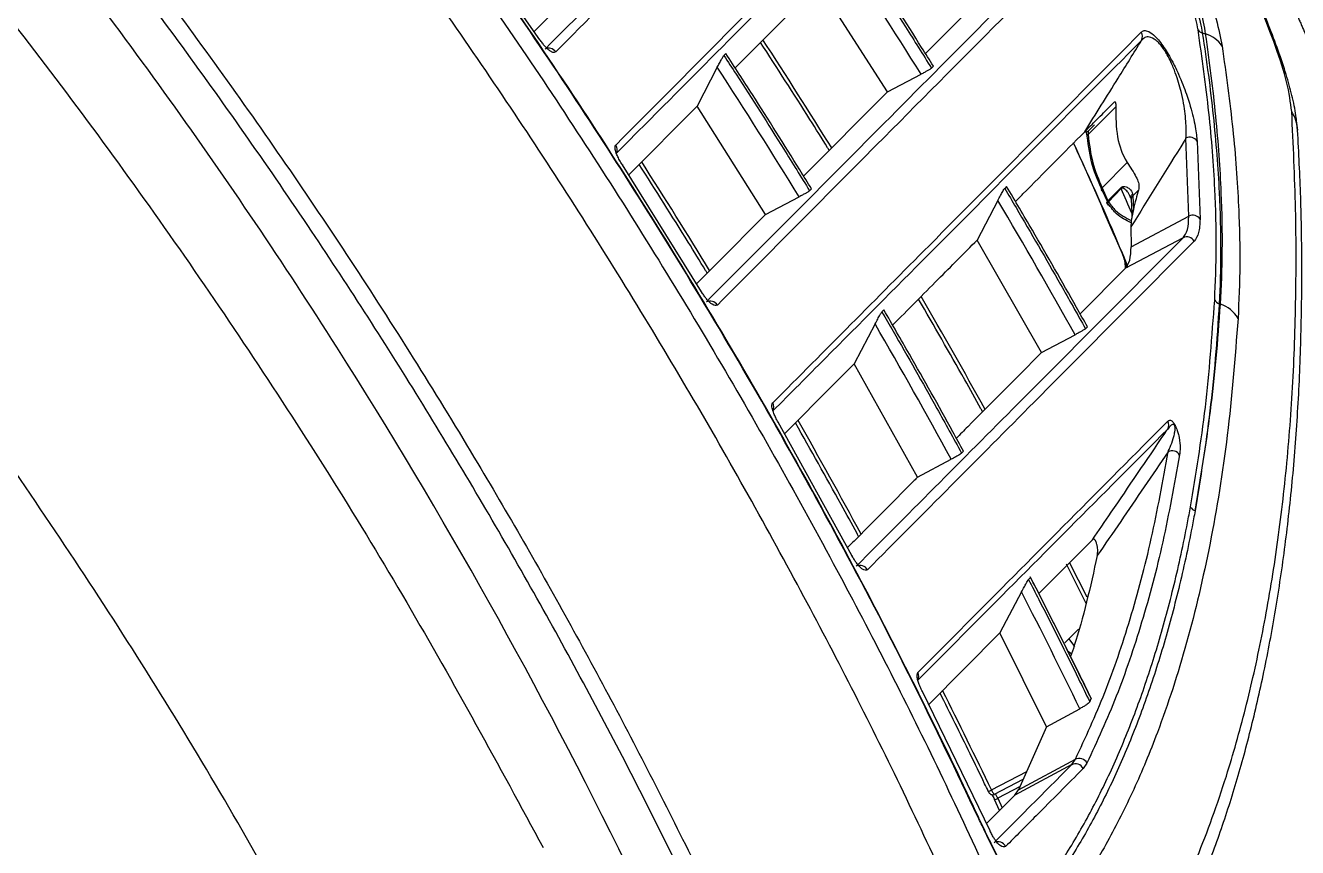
# Model space of a CAD drawing. Extents: x 525 to 613, y 487 to 635.
# Drawn here: x 545.841 to 550.415, y 519.434 to 522.389 of the extents above; entities that cross this region are included whole.
import ezdxf

# ---------------------------------------------------------------- set-up
doc = ezdxf.new("R2010")
doc.units = 0
doc.header["$MEASUREMENT"] = 0
doc.layers.add('1', color=4, linetype='Continuous')
doc.layers.add('STD TEST', color=3, linetype='Continuous')

# ---------------------------------------------------------------- blocks, each defined once
blk = doc.blocks.new('2023 VANGUARD')
at = {"layer": '1', "color": 3, "linetype": 'Continuous', "lineweight": 25}
for p, q in [((-21.2688, -70.3538), (-21.5731, -69.9175)), ((-21.0455, -70.0782), (-21.2897, -70.3237)), ((-19.539, -70.0583), (-19.8824, -70.4034)), ((-20.0194, -70.5411), (-20.2675, -70.1536)), ((-18.887, -70.3293), (-18.8752, -70.3322)), ((-20.6003, -70.403), (-20.6072, -70.41)), ((-20.6312, -70.4525), (-20.7033, -70.592)), ((-20.0194, -70.5411), (-19.8982, -70.4776)), ((-19.8607, -70.4559), (-19.8537, -70.449)), ((-20.0194, -70.5411), (-20.3206, -70.8438)), ((-20.9494, -70.8396), (-20.7033, -70.592)), ((-20.4578, -70.9817), (-20.7033, -70.592)), ((-19.1978, -70.595), (-19.2977, -70.6937)), ((-19.2741, -70.6597), (-19.2972, -70.6824)), ((-19.3061, -70.6836), (-19.3054, -70.6858)), ((-18.9353, -70.988), (-18.9457, -70.7077)), ((-18.9058, -70.7177), (-18.8951, -70.9987)), ((-20.6875, -71.2597), (-20.9723, -70.8029)), ((-19.2469, -70.8863), (-19.1572, -70.7948)), ((-20.2992, -70.8966), (-20.2923, -70.8896)), ((-19.5906, -70.8809), (-19.5975, -70.8879)), ((-19.2469, -70.8863), (-19.2264, -70.9332)), ((-19.2283, -70.9353), (-19.2461, -70.897)), ((-19.2264, -70.9332), (-19.1804, -70.8862)), ((-19.1785, -70.8888), (-19.2247, -70.936)), ((-19.1785, -70.8888), (-19.1804, -70.8862)), ((-19.1165, -70.8937), (-19.1368, -70.9145)), ((-20.4578, -70.9817), (-20.3367, -70.9183)), ((-19.6222, -70.9312), (-19.6966, -71.0737)), ((-19.1428, -70.9228), (-19.1436, -70.9211)), ((-19.1431, -70.9217), (-19.1432, -70.9217)), ((-19.1424, -70.9271), (-19.1404, -70.9774)), ((-19.1374, -70.9073), (-19.1368, -70.9145)), ((-19.1368, -70.9145), (-19.1349, -70.9649)), ((-19.143, -71.0976), (-18.9353, -70.988)), ((-19.144, -71.0266), (-19.143, -71.0976)), ((-19.4651, -71.4781), (-19.6966, -71.0737)), ((-18.9563, -71.0656), (-19.1637, -71.1752)), ((-19.1637, -71.1752), (-19.3263, -71.3386)), ((-19.163, -71.1738), (-19.1646, -71.1534)), ((-18.8264, -71.3023), (-18.8219, -71.3037)), ((-20.032, -71.3247), (-20.039, -71.3317)), ((-20.0637, -71.3752), (-20.1386, -71.5185)), ((-19.3071, -71.3924), (-19.3001, -71.3854)), ((-19.4651, -71.4781), (-19.3444, -71.4142)), ((-19.9105, -71.9256), (-20.1386, -71.5185)), ((-20.1474, -72.2069), (-20.4118, -71.7287)), ((-19.9105, -71.9256), (-19.7898, -71.8616)), ((-19.7524, -71.8399), (-19.7454, -71.8328)), ((-19.4749, -72.3444), (-19.2823, -72.1505)), ((-19.3043, -72.3793), (-19.3755, -72.2389)), ((-19.3647, -72.2335), (-19.3025, -72.356)), ((-19.5044, -72.287), (-19.5115, -72.2941)), ((-19.5044, -72.287), (-19.5042, -72.2872)), ((-19.5371, -72.3385), (-19.6153, -72.4859)), ((-19.8707, -72.743), (-19.6153, -72.4859)), ((-19.4477, -72.8234), (-19.6153, -72.4859)), ((-19.3811, -72.5209), (-19.332, -72.4717)), ((-19.6502, -73.1972), (-19.8932, -72.6967)), ((-19.2916, -72.733), (-19.2869, -72.7209)), ((-19.287, -72.72), (-19.2869, -72.7209)), ((-19.4477, -72.8234), (-19.3273, -72.7581)), ((-19.4477, -72.8234), (-19.5475, -73.0493)), ((-19.3566, -72.9591), (-19.5608, -73.0685)), ((-19.5475, -73.0493), (-19.3432, -72.9399)), ((-19.3566, -72.9591), (-19.3432, -72.9399)), ((-19.3019, -72.9535), (-19.3154, -72.973)), ((-19.6454, -73.0501), (-19.5183, -72.9832)), ((-19.6336, -73.0655), (-19.5307, -73.0113)), ((-19.5424, -73.0379), (-19.6227, -73.0801)), ((-19.5608, -73.0685), (-19.5475, -73.0493)), ((-19.5608, -73.0685), (-19.6629, -73.171)), ((-19.6567, -73.0545), (-19.6568, -73.0547)), ((-19.6157, -73.1237), (-19.634, -73.0846)), ((-19.6227, -73.0801), (-19.6066, -73.1145))]:
    blk.add_line(p, q, dxfattribs=at)
at = {"layer": '1', "color": 3, "linetype": 'Continuous', "lineweight": 25, "flags": 128}
for points in [[(-20.5669, -70.4547), (-20.2986, -70.1849), (-20.2675, -70.1536)], [(-21.2686, -70.3534), (-21.2685, -70.3535), (-21.2686, -70.3536), (-21.2688, -70.3538)], [(-20.9721, -70.8026), (-20.9721, -70.8026), (-20.9722, -70.8027), (-20.9723, -70.8029)], [(-20.4578, -70.9817), (-20.6343, -71.159), (-20.7056, -71.2307)], [(-19.169, -71.1319), (-19.1693, -71.1313), (-19.1744, -71.1235)], [(-19.158, -71.1659), (-19.1582, -71.1655), (-19.1646, -71.1534)], [(-20.6873, -71.2594), (-20.6873, -71.2594), (-20.6874, -71.2595), (-20.6875, -71.2597)], [(-20.3888, -71.7703), (-20.2117, -71.5921), (-20.1386, -71.5185)], [(-20.4116, -71.7284), (-20.4116, -71.7284), (-20.4117, -71.7285), (-20.4118, -71.7287)], [(-20.1472, -72.2066), (-20.1472, -72.2066), (-20.1472, -72.2067), (-20.1474, -72.2069)], [(-19.3673, -72.5071), (-19.3502, -72.5301), (-19.3463, -72.5361)], [(-19.3565, -72.5611), (-19.36, -72.5592), (-19.3686, -72.5538)], [(-19.893, -72.6963), (-19.893, -72.6964), (-19.893, -72.6965), (-19.8932, -72.6967)], [(-19.6936, -73.1471), (-19.6932, -73.1468), (-19.6929, -73.1465), (-19.6926, -73.1463), (-19.6925, -73.1462), (-19.6926, -73.1461), (-19.6927, -73.146), (-19.693, -73.1461), (-19.6933, -73.1462)], [(-19.65, -73.1968), (-19.65, -73.1969), (-19.65, -73.197), (-19.6502, -73.1972)]]:
    blk.add_lwpolyline(points, dxfattribs=at)
at = {"layer": '1', "color": 3, "linetype": 'Continuous', "lineweight": 25}
for centre, radius, start, end in [((-19.1319, -70.3421), 0.0298, 332.7166, 31.5183), ((-18.8785, -70.3019), 0.0287, 214.5789, 252.671), ((-18.909, -70.4401), 0.113, 34.3319, 72.6254), ((-21.2368, -70.4141), 0.03, 33.7665, 116.9443), ((-18.6856, -70.6882), 0.1425, 3.8157, 32.5006), ((-19.2969, -70.6991), 0.00545, 99.2528, 170.2181), ((-19.2989, -70.6977), 0.00334, 187.4724, 243.1922), ((-18.9314, -70.7349), 0.0308, 33.9967, 117.7567), ((-21.0208, -70.7484), 0.0299, 332.9704, 33.064), ((-19.2453, -70.8916), 0.00546, 106.7341, 261.6681), ((-18.921, -71.0153), 0.0308, 32.6701, 117.5923), ((-18.9425, -71.0923), 0.0301, 29.2283, 117.3644), ((-20.6566, -71.3227), 0.03, 30.7918, 117.1337), ((-18.8168, -71.274), 0.0299, 210.9382, 251.2645), ((-18.8598, -71.4152), 0.1178, 30.6826, 71.2402), ((-20.4575, -71.6739), 0.0298, 332.714, 30.0737), ((-19.0376, -71.7389), 0.0298, 332.3262, 28.2457), ((-18.9955, -71.8613), 0.0306, 29.6675, 117.7299), ((-18.903, -72.0185), 0.0302, 208.8278, 250.8235), ((-20.1176, -72.2728), 0.0301, 27.7833, 117.3458), ((-19.9361, -72.6415), 0.0298, 332.3251, 27.0453), ((-19.3426, -72.9858), 0.0301, 25.158, 117.6921), ((-19.3292, -72.9668), 0.0304, 26.0451, 117.6373), ((-19.6694, -73.0073), 0.0491, 284.7977, 299.2271), ((-19.6482, -73.0337), 0.0529, 285.3714, 298.7323), ((-19.6217, -73.2661), 0.0301, 24.7406, 115.9142)]:
    blk.add_arc(centre, radius, start, end, dxfattribs=at)
for centre, major_axis, ratio, start_param, end_param in [((-38.5127, -82.148), (14.5979, 16.4257), 0.997299, 5.998209, 6.023312), ((-38.8416, -82.369), (15.832, 15.2155), 0.994883, 6.074734, 6.095799), ((-38.44, -82.0751), (14.0982, 15.9265), 0.997298, 5.988526, 6.014497), ((-38.7598, -82.2868), (15.3259, 14.7061), 0.994882, 6.067565, 6.089363), ((-41.5308, -80.0017), (24.0706, -3.2673), 0.975413, 0.528826, 0.532862), ((-38.5047, -82.1554), (14.3771, 16.6161), 0.997291, 5.935748, 5.961165), ((-38.847, -82.364), (15.9133, 15.1331), 0.994881, 6.029841, 6.051171), ((-38.4319, -82.0826), (13.8756, 16.1173), 0.997289, 5.923804, 5.950118), ((-38.7653, -82.2818), (15.4076, 14.6232), 0.99488, 6.021064, 6.043149), ((-38.4238, -82.09), (13.6521, 16.3031), 0.997279, 5.863048, 5.885159), ((-38.7708, -82.2768), (15.4889, 14.5404), 0.994877, 5.977388, 5.996211)]:
    blk.add_ellipse(centre, major_axis=major_axis, ratio=ratio, start_param=start_param, end_param=end_param, dxfattribs=at)
for points, knots in [([(-30.1824, -63.048), (-29.9241, -63.1643), (-29.4072, -63.3969), (-28.6504, -63.7859), (-27.9089, -64.2035), (-27.1785, -64.6561), (-26.4607, -65.1435), (-25.7571, -65.666), (-25.0762, -66.2179), (-24.4256, -66.7923), (-23.8058, -67.3878), (-23.2167, -68.0023), (-22.6533, -68.6404), (-22.1115, -69.3073), (-21.5934, -70.003), (-21.1004, -70.7268), (-20.6383, -71.4706), (-20.2222, -72.2093), (-19.8467, -72.939), (-19.6279, -73.4203), (-19.5183, -73.6611)], [0, 0, 0, 0, 0.055243, 0.110533, 0.165823, 0.221065, 0.277913, 0.334813, 0.391712, 0.44856, 0.503771, 0.55903, 0.614289, 0.6695, 0.72632, 0.783192, 0.840065, 0.896885, 0.948404, 1, 1, 1, 1]), ([(-19.6508, -73.7282), (-19.7597, -73.4891), (-19.9775, -73.0109), (-20.3468, -72.2942), (-20.7515, -71.5752), (-21.1958, -70.8575), (-21.672, -70.154), (-22.1795, -69.4675), (-22.7203, -68.7962), (-23.2916, -68.145), (-23.8938, -67.5145), (-24.5154, -66.9166), (-25.1554, -66.3504), (-25.8108, -65.8169), (-26.4916, -65.3077), (-27.1962, -64.8249), (-27.9269, -64.3675), (-28.6799, -63.9398), (-29.4539, -63.5394), (-29.9834, -63.3005), (-30.2488, -63.1808)], [0, 0, 0, 0, 0.051562, 0.103123, 0.158123, 0.213359, 0.268595, 0.324624, 0.380652, 0.437493, 0.494334, 0.551437, 0.606465, 0.661733, 0.717, 0.773061, 0.829122, 0.885995, 0.942867, 1, 1, 1, 1]), ([(-20.0664, -74.9463), (-20.1558, -74.7203), (-20.3347, -74.2682), (-20.6347, -73.6031), (-20.9589, -72.9458), (-21.3095, -72.2983), (-21.6858, -71.6616), (-22.0986, -71.0195), (-22.5502, -70.3748), (-23.0425, -69.7303), (-23.561, -69.1064), (-24.11, -68.4988), (-24.6897, -67.9091), (-25.2998, -67.339), (-25.9336, -66.7953), (-26.6123, -66.2613), (-27.3377, -65.7416), (-28.1107, -65.2408), (-28.9115, -64.7734), (-29.7394, -64.3426), (-30.5914, -63.9461), (-31.1738, -63.7168), (-31.4649, -63.6022)], [0, 0, 0, 0, 0.04406, 0.088136, 0.132195, 0.176825, 0.22147, 0.266099, 0.314989, 0.363922, 0.412855, 0.461745, 0.51207, 0.562442, 0.612813, 0.663139, 0.718691, 0.774275, 0.829828, 0.886541, 0.943287, 1, 1, 1, 1]), ([(-20.1018, -75.3587), (-20.341, -74.6812), (-20.6162, -74.0225), (-21.2368, -72.7415), (-21.5822, -72.1193), (-22.1535, -71.2136), (-22.3528, -70.9163), (-22.6652, -70.4775), (-22.7715, -70.3326), (-22.9873, -70.0468), (-23.097, -69.9057), (-23.6543, -69.2092), (-24.1282, -68.6805), (-25.1311, -67.6789), (-25.6601, -67.2061), (-26.4954, -66.5394), (-26.7809, -66.3243), (-27.1467, -66.0645), (-27.2203, -66.013), (-27.368, -65.9111), (-27.5906, -65.76), (-27.8156, -65.6141), (-28.2688, -65.329), (-28.575, -65.1481), (-29.1958, -64.8043), (-29.5104, -64.6413), (-30.4665, -64.1792), (-31.1202, -63.9066), (-31.7906, -63.6699)], [0, 0, 0, 0, 0.125, 0.125, 0.25, 0.25, 0.3125, 0.3125, 0.34375, 0.34375, 0.375, 0.375, 0.5, 0.5, 0.625, 0.625, 0.6875, 0.6875, 0.703125, 0.703125, 0.71875, 0.75, 0.75, 0.8125, 0.8125, 0.875, 0.875, 1, 1, 1, 1]), ([(-30.8732, -63.773), (-30.57, -63.9037), (-29.9635, -64.1652), (-29.0797, -64.6149), (-28.211, -65.1092), (-27.362, -65.6526), (-26.5353, -66.2435), (-25.7932, -66.8339), (-25.1308, -67.4133), (-24.542, -67.9729), (-23.9766, -68.5561), (-23.4307, -69.1679), (-22.906, -69.8081), (-22.404, -70.4764), (-21.9308, -71.1653), (-21.5124, -71.8333), (-21.1439, -72.4758), (-20.82, -73.0902), (-20.516, -73.716), (-20.332, -74.1422), (-20.24, -74.3554)], [0, 0, 0, 0, 0.064413, 0.128867, 0.19328, 0.259251, 0.325267, 0.391239, 0.443947, 0.496701, 0.549455, 0.602164, 0.656412, 0.71071, 0.765008, 0.819257, 0.864328, 0.909399, 0.9547, 1, 1, 1, 1]), ([(-29.678, -64.8313), (-29.3827, -64.9916), (-28.792, -65.3122), (-27.9387, -65.8497), (-27.1119, -66.4266), (-26.3159, -67.0454), (-25.5517, -67.7032), (-24.8215, -68.3984), (-24.127, -69.1294), (-23.47, -69.8942), (-22.8519, -70.6908), (-22.2755, -71.5179), (-21.7382, -72.3713), (-21.4175, -72.9619), (-21.2571, -73.2571)], [0, 0, 0, 0, 0.083332, 0.1666653, 0.2499995, 0.3333326, 0.416666, 0.4999998, 0.5833334, 0.6666667, 0.7500002, 0.8333344, 0.9166678, 1, 1, 1, 1]), ([(-21.9095, -73.9718), (-22.0709, -73.6743), (-22.3938, -73.0791), (-22.935, -72.2193), (-23.5159, -71.386), (-24.1388, -70.5837), (-24.8011, -69.8134), (-25.5012, -69.0774), (-26.2373, -68.3773), (-27.0075, -67.7151), (-27.8099, -67.0921), (-28.6432, -66.5112), (-29.503, -65.97), (-30.0981, -65.6472), (-30.3957, -65.4858)], [0, 0, 0, 0, 0.083332, 0.166665, 0.25, 0.333333, 0.416666, 0.5, 0.583334, 0.666667, 0.75, 0.833335, 0.916668, 1, 1, 1, 1]), ([(-19.6936, -73.1471), (-19.7709, -72.985), (-19.9256, -72.6609), (-20.1746, -72.1828), (-20.4355, -71.7104), (-20.778, -71.1282), (-21.2144, -70.4437), (-21.7621, -69.6675), (-22.3447, -68.9124), (-22.7628, -68.4314), (-22.9721, -68.1907)], [0, 0, 0, 0, 0.090322, 0.180646, 0.271236, 0.361826, 0.520511, 0.679535, 0.839593, 1, 1, 1, 1]), ([(-19.6926, -73.1459), (-19.7101, -73.1086), (-19.7796, -72.9602), (-19.9226, -72.6679), (-20.1277, -72.2679), (-20.364, -71.8346), (-20.6139, -71.4018), (-20.8756, -70.9731), (-21.1487, -70.5495), (-21.4324, -70.1321), (-21.7263, -69.7216), (-22.0303, -69.3184), (-22.3439, -68.9224), (-22.6526, -68.5529), (-22.8629, -68.3097), (-22.9655, -68.1959), (-22.9712, -68.1896)], [0, 0, 0, 0, 0.020772, 0.082497, 0.163663, 0.246942, 0.330793, 0.415082, 0.499647, 0.584321, 0.668945, 0.753618, 0.838304, 0.922959, 0.995744, 1, 1, 1, 1]), ([(-21.2504, -70.3874), (-21.0281, -70.164), (-20.5882, -69.7222), (-20.0953, -69.227), (-19.8244, -68.9548), (-19.7702, -68.9004)], [0, 0, 0, 0, 0.4498166, 0.8899633, 1, 1, 1, 1]), ([(-19.732, -68.9099), (-20.003, -69.1823), (-20.4954, -69.6773), (-20.9895, -70.174), (-21.2118, -70.3974)], [0, 0, 0, 0, 0.550183, 1, 1, 1, 1]), ([(-20.9958, -70.7321), (-20.7134, -70.4482), (-20.2181, -69.9503), (-19.7248, -69.4544), (-19.5127, -69.2412)], [0, 0, 0, 0, 0.570171, 1, 1, 1, 1]), ([(-18.8752, -70.3322), (-18.8752, -70.3322), (-18.8784, -70.3064), (-18.891, -70.243), (-18.9293, -70.1202), (-18.9882, -69.97), (-19.0661, -69.8003), (-19.1608, -69.6167), (-19.2704, -69.4245), (-19.3513, -69.2944), (-19.3931, -69.23), (-19.3931, -69.23)], [0, 0, 0, 0, 0.000001, 0.130775, 0.274776, 0.418798, 0.563763, 0.708733, 0.854371, 0.999999, 1, 1, 1, 1]), ([(-19.3785, -69.2224), (-19.3354, -69.2892), (-19.2491, -69.423), (-19.133, -69.6225), (-19.0309, -69.8137), (-18.9454, -69.992), (-18.8797, -70.1501), (-18.8343, -70.2825), (-18.8217, -70.346), (-18.8156, -70.3763)], [0, 0, 0, 0, 0.144459, 0.288927, 0.4336, 0.578262, 0.723061, 0.867831, 1, 1, 1, 1]), ([(-19.5108, -69.2717), (-19.7229, -69.4848), (-20.1601, -69.924), (-20.655, -70.4212), (-20.9376, -70.7052), (-20.9942, -70.762)], [0, 0, 0, 0, 0.4298287, 0.8859657, 1, 1, 1, 1]), ([(-18.9021, -70.3182), (-18.9072, -70.2926), (-18.9183, -70.2372), (-18.9577, -70.1214), (-19.0164, -69.9798), (-19.0934, -69.819), (-19.1859, -69.6454), (-19.2914, -69.4638), (-19.3698, -69.3418), (-19.409, -69.2809)], [0, 0, 0, 0, 0.125281, 0.270368, 0.415476, 0.561663, 0.707861, 0.853932, 1, 1, 1, 1]), ([(-19.4052, -69.2789), (-19.4052, -69.2789), (-19.3648, -69.3401), (-19.2863, -69.4637), (-19.1787, -69.6468), (-19.0844, -69.8225), (-19.0055, -69.9853), (-18.9448, -70.1295), (-18.9049, -70.2457), (-18.8909, -70.3054), (-18.887, -70.3293), (-18.887, -70.3293)], [0, 0, 0, 0, 0.000002, 0.145754, 0.291507, 0.437641, 0.583761, 0.729083, 0.874382, 0.999998, 1, 1, 1, 1]), ([(-18.5654, -70.6117), (-18.5697, -70.5788), (-18.5778, -70.5168), (-18.6206, -70.3816), (-18.6802, -70.229), (-18.76, -70.0543), (-18.8569, -69.8645), (-18.9681, -69.6656), (-19.0512, -69.5317), (-19.0927, -69.4647)], [0, 0, 0, 0, 0.156868, 0.295609, 0.434378, 0.575713, 0.717073, 0.858532, 1, 1, 1, 1]), ([(-18.5451, -70.6769), (-18.5464, -70.6602), (-18.5496, -70.6209), (-18.5634, -70.5561), (-18.5846, -70.4785), (-18.6125, -70.3947), (-18.647, -70.3037), (-18.6868, -70.2088), (-18.7316, -70.11), (-18.7817, -70.0071), (-18.8371, -69.9), (-18.8978, -69.7886), (-18.963, -69.6746), (-19.0275, -69.5663), (-19.0715, -69.4965), (-19.0913, -69.4652)], [0, 0, 0, 0, 0.062319, 0.146577, 0.226012, 0.309666, 0.390282, 0.468765, 0.545534, 0.621227, 0.69888, 0.777153, 0.856018, 0.935333, 1, 1, 1, 1]), ([(-18.9775, -69.4555), (-18.9723, -69.4638), (-18.9619, -69.4804), (-18.9466, -69.5051), (-18.9315, -69.5297), (-18.9167, -69.554), (-18.9022, -69.5782), (-18.888, -69.6022), (-18.874, -69.6259), (-18.8603, -69.6495), (-18.8468, -69.6729), (-18.8336, -69.696), (-18.8207, -69.7189), (-18.808, -69.7416), (-18.7956, -69.764), (-18.7834, -69.7863), (-18.7714, -69.8082), (-18.7597, -69.83), (-18.7482, -69.8515), (-18.7369, -69.8727), (-18.7259, -69.8937), (-18.7151, -69.9145), (-18.7045, -69.935), (-18.6942, -69.9553), (-18.684, -69.9753), (-18.6741, -69.995), (-18.6644, -70.0145), (-18.6548, -70.0338), (-18.6455, -70.0527), (-18.6364, -70.0714), (-18.6275, -70.0899), (-18.6188, -70.1081), (-18.6102, -70.126), (-18.6019, -70.1437), (-18.5937, -70.1611), (-18.5858, -70.1782), (-18.578, -70.1951), (-18.5703, -70.2117), (-18.5629, -70.228), (-18.5556, -70.2441), (-18.5485, -70.2599), (-18.5416, -70.2755), (-18.5348, -70.2908), (-18.5282, -70.3058), (-18.5217, -70.3206), (-18.5155, -70.3351), (-18.5093, -70.3493), (-18.5033, -70.3633), (-18.4975, -70.377), (-18.4918, -70.3905), (-18.4862, -70.4037), (-18.4808, -70.4166), (-18.4755, -70.4293), (-18.4704, -70.4417), (-18.4654, -70.4539), (-18.4606, -70.4658), (-18.4558, -70.4775), (-18.4512, -70.4889), (-18.4467, -70.5001), (-18.4424, -70.511), (-18.4381, -70.5217), (-18.434, -70.5321), (-18.43, -70.5423), (-18.4262, -70.5522), (-18.4224, -70.5619), (-18.4188, -70.5714), (-18.4152, -70.5806), (-18.4077, -70.6002), (-18.3964, -70.6302), (-18.3816, -70.6704), (-18.3673, -70.71), (-18.3536, -70.7491), (-18.3404, -70.7877), (-18.3278, -70.8257), (-18.3157, -70.8631), (-18.3041, -70.8999), (-18.2931, -70.936), (-18.2828, -70.9713), (-18.2729, -71.006), (-18.2637, -71.0399), (-18.2551, -71.0729), (-18.2471, -71.1051), (-18.2397, -71.1364), (-18.2329, -71.1668), (-18.2268, -71.1962), (-18.2213, -71.2246), (-18.2164, -71.252), (-18.2123, -71.2782), (-18.2087, -71.3033), (-18.2059, -71.3273), (-18.2037, -71.35), (-18.2022, -71.3715), (-18.2013, -71.3918), (-18.2013, -71.4043), (-18.2013, -71.4105)], [0, 0, 0, 0, 0.010929, 0.021754, 0.032476, 0.043096, 0.053612, 0.064025, 0.074335, 0.084542, 0.094646, 0.104647, 0.114545, 0.124339, 0.134031, 0.143619, 0.153103, 0.162485, 0.171763, 0.180939, 0.190011, 0.19898, 0.207846, 0.216608, 0.225268, 0.233825, 0.242278, 0.250628, 0.258875, 0.267019, 0.275059, 0.282996, 0.29083, 0.298561, 0.306189, 0.313713, 0.321134, 0.328452, 0.335667, 0.342779, 0.349787, 0.356693, 0.363495, 0.370194, 0.37679, 0.383282, 0.389672, 0.395958, 0.402141, 0.408221, 0.414197, 0.420071, 0.425841, 0.431508, 0.437071, 0.442532, 0.447889, 0.453143, 0.458293, 0.463341, 0.468285, 0.473126, 0.477864, 0.482499, 0.48703, 0.491458, 0.495783, 0.500005, 0.519237, 0.538469, 0.557701, 0.576932, 0.596163, 0.615393, 0.634625, 0.653857, 0.673089, 0.69232, 0.71155, 0.730779, 0.75001, 0.769241, 0.788473, 0.807704, 0.826934, 0.846163, 0.865391, 0.884621, 0.903851, 0.923082, 0.942312, 0.961542, 0.980771, 1, 1, 1, 1]), ([(-20.6703, -71.296), (-20.4796, -71.1045), (-20.0487, -70.6716), (-19.5597, -70.1803), (-19.2611, -69.8804), (-19.2014, -69.8204)], [0, 0, 0, 0, 0.388281, 0.877656, 1, 1, 1, 1]), ([(-19.1623, -69.8311), (-19.461, -70.1314), (-19.9493, -70.6222), (-20.4402, -71.1157), (-20.6308, -71.3074)], [0, 0, 0, 0, 0.611719, 1, 1, 1, 1]), ([(-20.1717, -69.9723), (-20.157, -69.9945), (-20.0836, -70.1057), (-19.9795, -70.2667), (-19.8917, -70.4065), (-19.8607, -70.4559)], [0, 0, 0, 0, 0.139034, 0.695183, 1, 1, 1, 1]), ([(-19.8537, -70.449), (-19.8679, -70.4264), (-19.9387, -70.3135), (-20.042, -70.152), (-20.1327, -70.0142), (-20.1648, -69.9654)], [0, 0, 0, 0, 0.139037, 0.695198, 1, 1, 1, 1]), ([(-20.4317, -71.659), (-20.2442, -71.4705), (-19.9289, -71.1535), (-19.4875, -70.7096), (-19.2334, -70.4542), (-19.1064, -70.3265)], [0, 0, 0, 0, 0.423205, 0.711603, 1, 1, 1, 1]), ([(-19.1064, -70.3265), (-19.1032, -70.3241), (-19.0967, -70.3191), (-19.0809, -70.3221), (-19.0622, -70.335), (-19.0417, -70.3578), (-19.0256, -70.3796), (-19.0085, -70.4067), (-18.9898, -70.4406), (-18.9651, -70.4923), (-18.9387, -70.5612), (-18.9177, -70.634), (-18.9087, -70.6853), (-18.9065, -70.7105), (-18.9058, -70.7177)], [0, 0, 0, 0, 0.087781, 0.175325, 0.26316, 0.298791, 0.334757, 0.367133, 0.404174, 0.46313, 0.582626, 0.75633, 0.930686, 1, 1, 1, 1]), ([(-18.9457, -70.7077), (-18.9454, -70.7002), (-18.9444, -70.674), (-18.9469, -70.6226), (-18.9592, -70.5519), (-18.9776, -70.487), (-18.9967, -70.4395), (-19.0113, -70.4104), (-19.0209, -70.3946), (-19.0294, -70.3819), (-19.0353, -70.3743), (-19.0444, -70.3639), (-19.0598, -70.3493), (-19.0777, -70.3422), (-19.0941, -70.3445), (-19.1016, -70.352), (-19.1053, -70.3558)], [0, 0, 0, 0, 0.071599, 0.250556, 0.428959, 0.548777, 0.605741, 0.640039, 0.663572, 0.669267, 0.696528, 0.702018, 0.735556, 0.821887, 0.910838, 1, 1, 1, 1]), ([(-18.8425, -71.2894), (-18.8398, -71.2264), (-18.8346, -71.1006), (-18.8408, -70.8761), (-18.8596, -70.6193), (-18.8879, -70.4186), (-18.9021, -70.3182)], [0, 0, 0, 0, 0.223418, 0.44702, 0.723514, 1, 1, 1, 1]), ([(-18.887, -70.3293), (-18.887, -70.3293), (-18.871, -70.4318), (-18.845, -70.63), (-18.8248, -70.8887), (-18.8192, -71.1124), (-18.8229, -71.2407), (-18.8264, -71.3023), (-18.8264, -71.3023)], [0, 0, 0, 0, 0.000001, 0.27648, 0.552973, 0.776486, 0.999999, 1, 1, 1, 1]), ([(-18.8219, -71.3037), (-18.8219, -71.3037), (-18.8179, -71.242), (-18.8132, -71.1136), (-18.8172, -70.8901), (-18.8355, -70.6319), (-18.86, -70.4343), (-18.8752, -70.3322), (-18.8752, -70.3322)], [0, 0, 0, 0, 0.000001, 0.22401, 0.44802, 0.723987, 0.999999, 1, 1, 1, 1]), ([(-21.2118, -70.3974), (-21.2157, -70.3991), (-21.2209, -70.4013), (-21.235, -70.3923), (-21.2448, -70.3836), (-21.2552, -70.3721), (-21.2629, -70.3622), (-21.2674, -70.3557), (-21.2688, -70.3538)], [0, 0, 0, 0, 0.450324, 0.612261, 0.775038, 0.867539, 0.960932, 1, 1, 1, 1]), ([(-20.2284, -70.7512), (-20.2304, -70.748), (-20.2534, -70.7109), (-20.3347, -70.5809), (-20.416, -70.4551), (-20.4756, -70.363)], [0, 0, 0, 0, 0.0240919, 0.2846775, 1, 1, 1, 1]), ([(-19.1053, -70.3558), (-19.3596, -70.6112), (-19.7381, -70.9916), (-20.1807, -71.4362), (-20.3684, -71.6248), (-20.431, -71.6876)], [0, 0, 0, 0, 0.576795, 0.858932, 1, 1, 1, 1]), ([(-19.3099, -70.6845), (-19.2701, -70.6209), (-19.2031, -70.5138), (-19.1335, -70.4014), (-19.1053, -70.3558)], [0, 0, 0, 0, 0.594717, 1, 1, 1, 1]), ([(-18.8156, -70.3763), (-18.8017, -70.4773), (-18.7738, -70.6792), (-18.7556, -70.9379), (-18.75, -71.1643), (-18.7556, -71.2915), (-18.7584, -71.3551)], [0, 0, 0, 0, 0.27599, 0.551952, 0.775883, 1, 1, 1, 1]), ([(-20.6312, -70.4525), (-20.6285, -70.4474), (-20.6231, -70.4371), (-20.6155, -70.4234), (-20.6101, -70.4141), (-20.6079, -70.4107), (-20.6073, -70.4101), (-20.6072, -70.41)], [0, 0, 0, 0, 0.265772, 0.53237, 0.773513, 0.957864, 1, 1, 1, 1]), ([(-20.6072, -70.41), (-20.5926, -70.4323), (-20.52, -70.544), (-20.4169, -70.706), (-20.33, -70.8466), (-20.2992, -70.8966)], [0, 0, 0, 0, 0.138828, 0.694157, 1, 1, 1, 1]), ([(-20.2923, -70.8896), (-20.3062, -70.867), (-20.3761, -70.7535), (-20.4784, -70.591), (-20.5683, -70.4523), (-20.6003, -70.403)], [0, 0, 0, 0, 0.138832, 0.694174, 1, 1, 1, 1]), ([(-19.8607, -70.4559), (-19.8615, -70.4566), (-19.8633, -70.458), (-19.8707, -70.4625), (-19.8806, -70.4682), (-19.8903, -70.4735), (-19.8962, -70.4766), (-19.8982, -70.4776)], [0, 0, 0, 0, 0.222244, 0.444479, 0.666963, 0.889999, 1, 1, 1, 1]), ([(-19.2719, -70.6463), (-19.2639, -70.6383), (-19.2426, -70.6168), (-19.2179, -70.592), (-19.2024, -70.5765)], [0, 0, 0, 0, 0.373499, 1, 1, 1, 1]), ([(-19.2024, -70.5765), (-19.2021, -70.5763), (-19.2016, -70.5759), (-19.2007, -70.5764), (-19.1999, -70.5778), (-19.199, -70.5804), (-19.1982, -70.5843), (-19.1977, -70.5891), (-19.1976, -70.5928), (-19.1978, -70.5947), (-19.1978, -70.595)], [0, 0, 0, 0, 0.095828, 0.191817, 0.285869, 0.416139, 0.585627, 0.758376, 0.963568, 1, 1, 1, 1]), ([(-19.317, -73.9823), (-19.2658, -73.9168), (-19.1635, -73.7858), (-19.0246, -73.5589), (-18.903, -73.2967), (-18.8059, -73.0277), (-18.7299, -72.7596), (-18.6713, -72.4998), (-18.6233, -72.2244), (-18.5864, -71.9329), (-18.5615, -71.6255), (-18.5493, -71.3023), (-18.5489, -70.9656), (-18.5599, -70.7297), (-18.5654, -70.6117)], [0, 0, 0, 0, 0.098405, 0.196803, 0.295407, 0.394012, 0.469508, 0.545003, 0.620597, 0.69619, 0.772093, 0.847995, 0.923998, 1, 1, 1, 1]), ([(-19.1978, -70.595), (-19.1977, -70.6318), (-19.1977, -70.7038), (-19.1743, -70.7674), (-19.1576, -70.7941), (-19.1572, -70.7948)], [0, 0, 0, 0, 0.504828, 0.986822, 1, 1, 1, 1]), ([(-19.3099, -70.6845), (-19.305, -70.6796), (-19.2953, -70.6699), (-19.2797, -70.6541), (-19.2719, -70.6463)], [0, 0, 0, 0, 0.505386, 1, 1, 1, 1]), ([(-19.5588, -70.935), (-19.5498, -70.926), (-19.4668, -70.8424), (-19.3838, -70.7589), (-19.3099, -70.6845)], [0, 0, 0, 0, 0.10829, 1, 1, 1, 1]), ([(-19.3216, -74.1199), (-19.3159, -74.1127), (-19.2838, -74.0725), (-19.2251, -73.9964), (-19.1411, -73.8747), (-19.0586, -73.7376), (-18.9773, -73.5815), (-18.9021, -73.4145), (-18.8333, -73.2366), (-18.7711, -73.0481), (-18.7156, -72.8492), (-18.6669, -72.6393), (-18.6248, -72.4186), (-18.5899, -72.1866), (-18.5624, -71.9446), (-18.5428, -71.6933), (-18.5311, -71.4332), (-18.5281, -71.1749), (-18.5315, -70.9245), (-18.54, -70.7596), (-18.5442, -70.6789)], [0, 0, 0, 0, 0.010851, 0.060689, 0.110454, 0.169639, 0.229085, 0.288758, 0.348595, 0.408536, 0.468536, 0.528547, 0.589301, 0.650481, 0.711674, 0.772846, 0.833971, 0.895025, 0.948624, 1, 1, 1, 1]), ([(-19.3068, -70.6826), (-19.306, -70.6844), (-19.3044, -70.6879), (-19.3028, -70.6936), (-19.3025, -70.6967), (-19.3023, -70.6982)], [0, 0, 0, 0, 0.350396, 0.691826, 1, 1, 1, 1]), ([(-19.2461, -70.897), (-19.2594, -70.8672), (-19.2863, -70.8067), (-19.2957, -70.7364), (-19.3004, -70.7007)], [0, 0, 0, 0, 0.492256, 1, 1, 1, 1]), ([(-19.2972, -70.6824), (-19.2971, -70.6841), (-19.2968, -70.6874), (-19.2972, -70.6912), (-19.2976, -70.6932), (-19.2977, -70.6937)], [0, 0, 0, 0, 0.427692, 0.87159, 1, 1, 1, 1]), ([(-19.2977, -70.6937), (-19.2934, -70.7287), (-19.2849, -70.7976), (-19.2594, -70.8571), (-19.2469, -70.8863)], [0, 0, 0, 0, 0.508118, 1, 1, 1, 1]), ([(-18.9457, -70.7077), (-18.9479, -70.7112), (-19.0157, -70.821), (-19.0809, -70.9255), (-19.144, -71.0266)], [0, 0, 0, 0, 0.031684, 1, 1, 1, 1]), ([(-20.9723, -70.8029), (-20.9758, -70.7972), (-20.9828, -70.786), (-20.9911, -70.7694), (-20.9976, -70.7527), (-20.9998, -70.7389), (-20.9972, -70.7345), (-20.9958, -70.7321)], [0, 0, 0, 0, 0.127783, 0.25544, 0.415328, 0.686968, 1, 1, 1, 1]), ([(-19.1744, -71.1235), (-19.2183, -71.0216), (-19.2759, -70.888), (-19.3358, -70.7561), (-19.35, -70.7249)], [0, 0, 0, 0, 0.763262, 1, 1, 1, 1]), ([(-19.1693, -71.1324), (-19.1891, -71.0857), (-19.2475, -70.9485), (-19.309, -70.8135), (-19.3496, -70.7244)], [0, 0, 0, 0, 0.34014, 1, 1, 1, 1]), ([(-20.6673, -71.1922), (-20.6691, -71.1892), (-20.6918, -71.152), (-20.7722, -71.0212), (-20.8527, -70.8946), (-20.9118, -70.8017)], [0, 0, 0, 0, 0.023054, 0.283369, 1, 1, 1, 1]), ([(-19.1572, -70.7948), (-19.1454, -70.8127), (-19.1223, -70.8476), (-19.1124, -70.8756), (-19.1159, -70.8911), (-19.1165, -70.8937)], [0, 0, 0, 0, 0.4645019, 0.906631, 1, 1, 1, 1]), ([(-20.2992, -70.8966), (-20.3001, -70.8973), (-20.3018, -70.8987), (-20.3092, -70.9032), (-20.3191, -70.9088), (-20.3288, -70.9141), (-20.3347, -70.9172), (-20.3367, -70.9183)], [0, 0, 0, 0, 0.222452, 0.444898, 0.66754, 0.89062, 1, 1, 1, 1]), ([(-19.6222, -70.9312), (-19.619, -70.9252), (-19.6129, -70.9137), (-19.6052, -70.9), (-19.6003, -70.8917), (-19.5982, -70.8887), (-19.5976, -70.888), (-19.5975, -70.8879)], [0, 0, 0, 0, 0.311648, 0.587164, 0.783764, 0.962521, 1, 1, 1, 1]), ([(-19.5975, -70.8879), (-19.584, -70.9109), (-19.5161, -71.0255), (-19.4188, -71.1934), (-19.3368, -71.3394), (-19.3071, -71.3924)], [0, 0, 0, 0, 0.137318, 0.686605, 1, 1, 1, 1]), ([(-19.3001, -71.3854), (-19.3131, -71.3621), (-19.3782, -71.2459), (-19.4746, -71.0775), (-19.5597, -70.9333), (-19.5906, -70.8809)], [0, 0, 0, 0, 0.137323, 0.686628, 1, 1, 1, 1]), ([(-19.1804, -70.8862), (-19.1795, -70.8854), (-19.1777, -70.8837), (-19.174, -70.8818), (-19.1679, -70.8807), (-19.1584, -70.8828), (-19.144, -70.891), (-19.14, -70.9008), (-19.1374, -70.9073)], [0, 0, 0, 0, 0.0332696, 0.0660682, 0.1301681, 0.2561355, 0.5059969, 1, 1, 1, 1]), ([(-19.1446, -70.9214), (-19.1472, -70.9152), (-19.1518, -70.9045), (-19.1623, -70.8931), (-19.1698, -70.8876), (-19.174, -70.8865), (-19.176, -70.8869), (-19.1769, -70.8873), (-19.1777, -70.888), (-19.1782, -70.8885), (-19.1785, -70.8888)], [0, 0, 0, 0, 0.428655, 0.738239, 0.883262, 0.946385, 0.96103, 0.974354, 0.987073, 1, 1, 1, 1]), ([(-19.1165, -70.8937), (-19.1195, -70.9046), (-19.1264, -70.9291), (-19.1318, -70.9521), (-19.1349, -70.9649)], [0, 0, 0, 0, 0.440878, 1, 1, 1, 1]), ([(-19.2264, -70.9332), (-19.2264, -70.9332), (-19.2263, -70.9334), (-19.2261, -70.9339), (-19.2256, -70.9348), (-19.2251, -70.9355), (-19.2247, -70.936), (-19.2247, -70.936)], [0, 0, 0, 0, 0.000509, 0.251794, 0.503324, 0.999491, 1, 1, 1, 1]), ([(-19.2247, -70.936), (-19.2165, -70.947), (-19.1944, -70.9766), (-19.1621, -70.9932), (-19.1419, -71.0037)], [0, 0, 0, 0, 0.373305, 1, 1, 1, 1]), ([(-19.1426, -71.012), (-19.1614, -71.0027), (-19.1843, -70.9913), (-19.2082, -70.9658), (-19.2169, -70.9547), (-19.2226, -70.9474)], [0, 0, 0, 0, 0.600026, 0.73588, 1, 1, 1, 1]), ([(-19.1431, -70.9206), (-19.1429, -70.9217), (-19.1426, -70.924), (-19.1425, -70.926), (-19.1424, -70.9271)], [0, 0, 0, 0, 0.452733, 1, 1, 1, 1]), ([(-19.1428, -70.9204), (-19.1429, -70.9196), (-19.1432, -70.9168), (-19.1414, -70.912), (-19.1387, -70.9088), (-19.1374, -70.9073)], [0, 0, 0, 0, 0.158693, 0.590839, 1, 1, 1, 1]), ([(-19.1422, -70.9271), (-19.1422, -70.9266), (-19.1425, -70.9239), (-19.1408, -70.9193), (-19.1381, -70.9161), (-19.1368, -70.9145)], [0, 0, 0, 0, 0.116069, 0.570006, 1, 1, 1, 1]), ([(-19.1349, -70.9649), (-19.1373, -70.9761), (-19.1423, -70.9986), (-19.1434, -71.0172), (-19.144, -71.0266)], [0, 0, 0, 0, 0.495948, 1, 1, 1, 1]), ([(-19.1404, -70.9775), (-19.1404, -70.9818), (-19.1403, -70.9896), (-19.141, -70.9954), (-19.1414, -70.9979)], [0, 0, 0, 0, 0.557913, 1, 1, 1, 1]), ([(-19.1403, -70.9773), (-19.1403, -70.9768), (-19.1405, -70.9743), (-19.1388, -70.9697), (-19.1362, -70.9665), (-19.1349, -70.9649)], [0, 0, 0, 0, 0.098934, 0.561625, 1, 1, 1, 1]), ([(-18.9563, -71.0656), (-18.9502, -71.0572), (-18.9379, -71.0402), (-18.9362, -71.0055), (-18.9353, -70.988)], [0, 0, 0, 0, 0.496843, 1, 1, 1, 1]), ([(-18.8951, -70.9987), (-18.896, -71.0163), (-18.8977, -71.0516), (-18.91, -71.0689), (-18.9162, -71.0776)], [0, 0, 0, 0, 0.496834, 1, 1, 1, 1]), ([(-20.1315, -72.2461), (-19.9313, -72.0451), (-19.6027, -71.7149), (-19.2116, -71.3221), (-19.0201, -71.1297), (-18.9563, -71.0656)], [0, 0, 0, 0, 0.50926, 0.83642, 1, 1, 1, 1]), ([(-18.9162, -71.0776), (-18.9801, -71.1418), (-19.1715, -71.3343), (-19.5624, -71.7273), (-19.891, -72.0576), (-20.091, -72.2588)], [0, 0, 0, 0, 0.16358, 0.49074, 1, 1, 1, 1]), ([(-20.0005, -71.3795), (-19.9459, -71.3245), (-19.8445, -71.2225), (-19.7433, -71.1207), (-19.6966, -71.0737)], [0, 0, 0, 0, 0.538656, 1, 1, 1, 1]), ([(-19.1646, -71.1534), (-19.1653, -71.1496), (-19.1669, -71.142), (-19.1719, -71.1296), (-19.1744, -71.1235)], [0, 0, 0, 0, 0.506172, 1, 1, 1, 1]), ([(-19.1637, -71.1752), (-19.1576, -71.1667), (-19.1455, -71.1498), (-19.1438, -71.115), (-19.143, -71.0976)], [0, 0, 0, 0, 0.496831, 1, 1, 1, 1]), ([(-19.1553, -71.1726), (-19.1555, -71.1713), (-19.1573, -71.1613), (-19.162, -71.1489), (-19.1674, -71.1362), (-19.1692, -71.1319)], [0, 0, 0, 0, 0.093428, 0.701076, 1, 1, 1, 1]), ([(-20.6308, -71.3074), (-20.6357, -71.3091), (-20.6419, -71.3113), (-20.6584, -71.2979), (-20.6679, -71.2877), (-20.6776, -71.2751), (-20.6839, -71.2657), (-20.6871, -71.2604), (-20.6875, -71.2597)], [0, 0, 0, 0, 0.52593, 0.670792, 0.816507, 0.901241, 0.986767, 1, 1, 1, 1]), ([(-19.677, -71.6909), (-19.679, -71.6873), (-19.7003, -71.6488), (-19.776, -71.5131), (-19.8516, -71.3821), (-19.9073, -71.2857)], [0, 0, 0, 0, 0.026478, 0.283702, 1, 1, 1, 1]), ([(-18.9294, -72.033), (-18.91, -71.9155), (-18.8711, -71.6805), (-18.852, -71.4198), (-18.8425, -71.2894)], [0, 0, 0, 0, 0.499863, 1, 1, 1, 1]), ([(-18.8264, -71.3023), (-18.8264, -71.3023), (-18.8341, -71.4348), (-18.8555, -71.693), (-18.8938, -71.929), (-18.9129, -72.047)], [0, 0, 0, 0, 0.000001, 0.499864, 1, 1, 1, 1]), ([(-18.9129, -72.047), (-18.8931, -71.9293), (-18.8534, -71.6937), (-18.8304, -71.436), (-18.8219, -71.3037), (-18.8219, -71.3037)], [0, 0, 0, 0, 0.499864, 0.999999, 1, 1, 1, 1]), ([(-20.0637, -71.3752), (-20.0605, -71.3691), (-20.0544, -71.3577), (-20.0467, -71.3438), (-20.0417, -71.3355), (-20.0397, -71.3325), (-20.0391, -71.3318), (-20.039, -71.3317)], [0, 0, 0, 0, 0.3107129, 0.5883193, 0.7840936, 0.961593, 1, 1, 1, 1]), ([(-20.039, -71.3317), (-20.0256, -71.3548), (-19.9587, -71.47), (-19.8627, -71.6391), (-19.7819, -71.7862), (-19.7524, -71.8399)], [0, 0, 0, 0, 0.13701, 0.685062, 1, 1, 1, 1]), ([(-19.7454, -71.8328), (-19.7582, -71.8095), (-19.8222, -71.6927), (-19.9173, -71.523), (-20.0013, -71.3777), (-20.032, -71.3247)], [0, 0, 0, 0, 0.137015, 0.685088, 1, 1, 1, 1]), ([(-18.7584, -71.3551), (-18.7697, -71.497), (-18.7922, -71.781), (-18.8558, -72.1684), (-18.9398, -72.5259), (-19.0346, -72.8165), (-19.132, -73.0509), (-19.2266, -73.2381), (-19.3296, -73.4091), (-19.4057, -73.5082), (-19.4438, -73.5577)], [0, 0, 0, 0, 0.147467, 0.295028, 0.442482, 0.590034, 0.692456, 0.794878, 0.897439, 1, 1, 1, 1]), ([(-19.3071, -71.3924), (-19.308, -71.3931), (-19.3097, -71.3945), (-19.3171, -71.399), (-19.327, -71.4047), (-19.3367, -71.41), (-19.3425, -71.4131), (-19.3444, -71.4142)], [0, 0, 0, 0, 0.223358, 0.446716, 0.670085, 0.893488, 1, 1, 1, 1]), ([(-19.4807, -75.406), (-19.4537, -75.3752), (-19.4046, -75.3191), (-19.3384, -75.2434), (-19.2869, -75.1846), (-19.25, -75.1424), (-19.2281, -75.1163), (-19.194, -75.0751), (-19.1435, -75.0114), (-19.0873, -74.9337), (-19.0456, -74.8724), (-19.0107, -74.8194), (-18.9455, -74.7153), (-18.8537, -74.5523), (-18.7729, -74.3853), (-18.7064, -74.2342), (-18.6596, -74.1195), (-18.6094, -73.9847), (-18.573, -73.8794), (-18.5431, -73.7872), (-18.5184, -73.7074), (-18.4946, -73.6262), (-18.4717, -73.5437), (-18.4496, -73.4599), (-18.4283, -73.3747), (-18.408, -73.2882), (-18.3885, -73.2004), (-18.3699, -73.1114), (-18.3522, -73.021), (-18.3355, -72.9293), (-18.3196, -72.8364), (-18.3047, -72.7423), (-18.2907, -72.6469), (-18.2777, -72.5502), (-18.2657, -72.4524), (-18.2547, -72.3533), (-18.2446, -72.2531), (-18.2356, -72.1517), (-18.2275, -72.0491), (-18.2205, -71.9454), (-18.2145, -71.8406), (-18.2096, -71.7347), (-18.2057, -71.6277), (-18.2029, -71.5197), (-18.2018, -71.4469), (-18.2013, -71.4104)], [0, 0, 0, 0, 0.038098, 0.069292, 0.093582, 0.110965, 0.121442, 0.125012, 0.160134, 0.195246, 0.209899, 0.224551, 0.249978, 0.314087, 0.3782, 0.395385, 0.439859, 0.470543, 0.499885, 0.519121, 0.538354, 0.557584, 0.576812, 0.596039, 0.615264, 0.634489, 0.653714, 0.672939, 0.692165, 0.711393, 0.730623, 0.749855, 0.76909, 0.788328, 0.807569, 0.826813, 0.846057, 0.865303, 0.884549, 0.903794, 0.923039, 0.942283, 0.961525, 0.980764, 1, 1, 1, 1]), ([(-19.4651, -71.4781), (-19.5536, -71.5669), (-19.6555, -71.6694), (-19.7577, -71.7721), (-19.7713, -71.7857)], [0, 0, 0, 0, 0.867183, 1, 1, 1, 1]), ([(-20.4118, -71.7287), (-20.415, -71.723), (-20.4213, -71.7115), (-20.4287, -71.6948), (-20.4341, -71.6784), (-20.4355, -71.6653), (-20.433, -71.6612), (-20.4317, -71.659)], [0, 0, 0, 0, 0.1334197, 0.2668831, 0.4282617, 0.697365, 1, 1, 1, 1]), ([(-19.9096, -72.628), (-19.846, -72.564), (-19.664, -72.381), (-19.3644, -72.0797), (-19.129, -71.8431), (-19.0114, -71.7248)], [0, 0, 0, 0, 0.211681, 0.605841, 1, 1, 1, 1]), ([(-19.0114, -71.7248), (-19.0091, -71.723), (-19.006, -71.7205), (-18.9996, -71.7219), (-18.995, -71.7248), (-18.9904, -71.7301), (-18.9872, -71.7348), (-18.985, -71.7388), (-18.9826, -71.7435), (-18.9796, -71.7505), (-18.974, -71.7662), (-18.9687, -71.7916), (-18.9658, -71.8215), (-18.9679, -71.8379), (-18.9689, -71.8461)], [0, 0, 0, 0, 0.145548, 0.202954, 0.260727, 0.289832, 0.302236, 0.314732, 0.326012, 0.344159, 0.379746, 0.504231, 0.75172, 1, 1, 1, 1]), ([(-20.123, -72.1391), (-20.1248, -72.1356), (-20.1456, -72.0971), (-20.2201, -71.9604), (-20.2947, -71.8283), (-20.3498, -71.731)], [0, 0, 0, 0, 0.0249236, 0.2817459, 1, 1, 1, 1]), ([(-19.0112, -71.7527), (-19.1289, -71.871), (-19.3643, -72.1075), (-19.664, -72.4085), (-19.8461, -72.5915), (-19.9097, -72.6554)], [0, 0, 0, 0, 0.39416, 0.788319, 1, 1, 1, 1]), ([(-19.2823, -72.1505), (-19.2598, -72.1178), (-19.1752, -71.9947), (-19.0841, -71.8607), (-19.0149, -71.7582), (-19.0112, -71.7527)], [0, 0, 0, 0, 0.2553135, 0.9602059, 1, 1, 1, 1]), ([(-19.0098, -71.8342), (-19.0074, -71.829), (-19.0007, -71.8145), (-18.9931, -71.7939), (-18.9872, -71.7714), (-18.9846, -71.7579), (-18.9847, -71.747), (-18.9854, -71.743), (-18.986, -71.7411), (-18.9864, -71.7401), (-18.9868, -71.7393), (-18.9872, -71.7387), (-18.9877, -71.738), (-18.9882, -71.7375), (-18.9897, -71.7364), (-18.9927, -71.736), (-18.9967, -71.7377), (-19.0035, -71.7429), (-19.008, -71.7486), (-19.0112, -71.7527)], [0, 0, 0, 0, 0.142789, 0.404089, 0.52184, 0.64697, 0.678709, 0.691991, 0.695909, 0.698423, 0.701125, 0.703829, 0.704706, 0.710149, 0.712203, 0.735543, 0.790673, 0.848706, 1, 1, 1, 1]), ([(-19.7524, -71.8399), (-19.7533, -71.8406), (-19.7551, -71.842), (-19.7625, -71.8465), (-19.7724, -71.8522), (-19.782, -71.8575), (-19.7879, -71.8606), (-19.7898, -71.8616)], [0, 0, 0, 0, 0.2234884, 0.4469769, 0.6704659, 0.8939614, 1, 1, 1, 1]), ([(-19.3432, -72.9399), (-19.307, -72.8616), (-19.2345, -72.7049), (-19.1442, -72.4381), (-19.0669, -72.1509), (-19.0288, -71.9398), (-19.0098, -71.8342)], [0, 0, 0, 0, 0.250178, 0.500479, 0.75018, 1, 1, 1, 1]), ([(-18.9689, -71.8461), (-18.9879, -71.9518), (-19.0258, -72.1632), (-19.103, -72.4509), (-19.1932, -72.7181), (-19.2656, -72.875), (-19.3019, -72.9535)], [0, 0, 0, 0, 0.249703, 0.499524, 0.7497, 1, 1, 1, 1]), ([(-19.0098, -71.8342), (-19.0672, -71.9189), (-19.1538, -72.0465), (-19.2368, -72.1671), (-19.2647, -72.2077)], [0, 0, 0, 0, 0.66343, 1, 1, 1, 1]), ([(-19.9105, -71.9256), (-19.9146, -71.9297), (-19.9828, -71.9982), (-20.0668, -72.0827), (-20.1469, -72.1632), (-20.1628, -72.1791)], [0, 0, 0, 0, 0.048746, 0.811883, 1, 1, 1, 1]), ([(-19.5208, -73.4818), (-19.4931, -73.4462), (-19.4318, -73.3676), (-19.3443, -73.2313), (-19.258, -73.074), (-19.179, -72.9032), (-19.1073, -72.7194), (-19.0432, -72.5228), (-18.987, -72.3135), (-18.9507, -72.1477), (-18.933, -72.0521), (-18.9294, -72.033)], [0, 0, 0, 0, 0.102445, 0.226251, 0.350057, 0.473861, 0.597665, 0.721467, 0.84527, 0.969055, 1, 1, 1, 1]), ([(-18.9129, -72.047), (-18.9165, -72.0661), (-18.9343, -72.1618), (-18.9706, -72.3278), (-19.027, -72.5372), (-19.0912, -72.734), (-19.163, -72.918), (-19.2421, -73.089), (-19.3286, -73.2463), (-19.4162, -73.3828), (-19.4775, -73.4614), (-19.5053, -73.497)], [0, 0, 0, 0, 0.030945, 0.15473, 0.278532, 0.402334, 0.526138, 0.649942, 0.773748, 0.897554, 1, 1, 1, 1]), ([(-19.2647, -72.2077), (-19.264, -72.2035), (-19.2627, -72.1951), (-19.2633, -72.1805), (-19.2653, -72.1682), (-19.2679, -72.1605), (-19.269, -72.1578), (-19.27, -72.1559), (-19.271, -72.1541), (-19.2722, -72.1524), (-19.2743, -72.15), (-19.2786, -72.1475), (-19.2807, -72.1492), (-19.2823, -72.1505)], [0, 0, 0, 0, 0.258243, 0.516797, 0.646679, 0.6729, 0.684049, 0.695313, 0.705204, 0.716597, 0.736124, 0.7953, 1, 1, 1, 1]), ([(-20.091, -72.2588), (-20.0962, -72.2605), (-20.1028, -72.2627), (-20.1191, -72.248), (-20.1284, -72.2371), (-20.1378, -72.2236), (-20.1438, -72.2135), (-20.1469, -72.2078), (-20.1474, -72.2069)], [0, 0, 0, 0, 0.523932, 0.670004, 0.816898, 0.900612, 0.985154, 1, 1, 1, 1]), ([(-19.2647, -72.2077), (-19.2896, -72.3196), (-19.3179, -72.4465), (-19.3561, -72.5577), (-19.3606, -72.5708)], [0, 0, 0, 0, 0.8815815, 1, 1, 1, 1]), ([(-19.5371, -72.3385), (-19.5338, -72.3325), (-19.528, -72.3217), (-19.5204, -72.3082), (-19.515, -72.2991), (-19.5123, -72.295), (-19.5116, -72.2942), (-19.5115, -72.2941)], [0, 0, 0, 0, 0.30555, 0.546019, 0.745354, 0.945748, 1, 1, 1, 1]), ([(-19.5115, -72.2941), (-19.4993, -72.3178), (-19.4384, -72.4362), (-19.3651, -72.5825), (-19.305, -72.7056), (-19.2916, -72.733)], [0, 0, 0, 0, 0.1627648, 0.8138412, 1, 1, 1, 1]), ([(-19.2854, -72.7231), (-19.3033, -72.6863), (-19.3752, -72.5392), (-19.4496, -72.3933), (-19.5055, -72.2839)], [0, 0, 0, 0, 0.25003, 1, 1, 1, 1]), ([(-19.2869, -72.7209), (-19.2986, -72.697), (-19.3571, -72.5773), (-19.4296, -72.4327), (-19.4913, -72.3124), (-19.5044, -72.287)], [0, 0, 0, 0, 0.164616, 0.823096, 1, 1, 1, 1]), ([(-19.8932, -72.6967), (-19.896, -72.6909), (-19.9016, -72.6793), (-19.908, -72.6626), (-19.9125, -72.6465), (-19.9133, -72.6339), (-19.9109, -72.63), (-19.9096, -72.628)], [0, 0, 0, 0, 0.1387235, 0.2776738, 0.4400272, 0.7049559, 1, 1, 1, 1]), ([(-19.6567, -73.0545), (-19.661, -73.0455), (-19.6826, -73.0005), (-19.7396, -72.8826), (-19.7937, -72.7744), (-19.8299, -72.7019)], [0, 0, 0, 0, 0.076267, 0.381338, 1, 1, 1, 1]), ([(-17.4665, -72.6938), (-17.4679, -72.7061), (-17.4716, -72.737), (-17.4786, -72.7926), (-17.4881, -72.8632), (-17.4994, -72.9422), (-17.5118, -73.0234), (-17.5332, -73.1575), (-17.5798, -73.4192), (-17.6408, -73.6955), (-17.7156, -73.9851), (-17.7833, -74.2202), (-17.8715, -74.4888), (-17.9666, -74.7458), (-18.1018, -75.0731), (-18.2855, -75.4541), (-18.4665, -75.7631), (-18.5929, -75.9551), (-18.6572, -76.048), (-18.7227, -76.1381), (-18.7848, -76.2194), (-18.8431, -76.293), (-18.8974, -76.36), (-18.9519, -76.4266), (-19.0064, -76.4936), (-19.0427, -76.5383), (-19.0609, -76.5607)], [0, 0, 0, 0, 0.0068052, 0.0172011, 0.0311945, 0.0467915, 0.0623882, 0.078051, 0.124786, 0.217567, 0.2496448, 0.3121198, 0.3746052, 0.437102, 0.4996033, 0.62465, 0.7497647, 0.7810432, 0.8123233, 0.8436065, 0.8748939, 0.8999189, 0.9249339, 0.9499471, 0.9749716, 1, 1, 1, 1]), ([(-19.2916, -72.733), (-19.2924, -72.7341), (-19.2938, -72.7363), (-19.3008, -72.7418), (-19.3104, -72.7483), (-19.3199, -72.754), (-19.3256, -72.7571), (-19.3273, -72.7581)], [0, 0, 0, 0, 0.225263, 0.450515, 0.675912, 0.900806, 1, 1, 1, 1]), ([(-19.6357, -73.2395), (-19.5708, -73.1743), (-19.4776, -73.0807), (-19.3847, -72.9874), (-19.3566, -72.9591)], [0, 0, 0, 0, 0.6974414, 1, 1, 1, 1]), ([(-19.3154, -72.973), (-19.3435, -73.0012), (-19.3997, -73.0578), (-19.4927, -73.1513), (-19.5576, -73.2166), (-19.5944, -73.2535)], [0, 0, 0, 0, 0.3025586, 0.6051172, 1, 1, 1, 1]), ([(-19.6454, -73.0501), (-19.6444, -73.0519), (-19.6423, -73.0557), (-19.6392, -73.0606), (-19.6364, -73.0641), (-19.6344, -73.0657), (-19.6339, -73.0654), (-19.6337, -73.0652)], [0, 0, 0, 0, 0.205305, 0.426482, 0.647426, 0.86822, 1, 1, 1, 1]), ([(-19.6568, -73.0547), (-19.6568, -73.0548), (-19.6562, -73.0562), (-19.6544, -73.0592), (-19.6516, -73.0631), (-19.6468, -73.0663), (-19.6414, -73.0675), (-19.6367, -73.0671), (-19.6344, -73.0657), (-19.6337, -73.0653)], [0, 0, 0, 0, 0.010993, 0.151719, 0.367209, 0.536769, 0.731486, 0.913975, 1, 1, 1, 1]), ([(-19.6439, -73.067), (-19.6431, -73.0683), (-19.641, -73.0715), (-19.6375, -73.0778), (-19.6351, -73.0828), (-19.6342, -73.0848)], [0, 0, 0, 0, 0.278817, 0.714712, 1, 1, 1, 1]), ([(-19.6325, -73.064), (-19.6323, -73.0639), (-19.632, -73.0636), (-19.6304, -73.0654), (-19.628, -73.0692), (-19.6253, -73.0743), (-19.6236, -73.0782), (-19.6227, -73.0801)], [0, 0, 0, 0, 0.131535, 0.35205, 0.572976, 0.794235, 1, 1, 1, 1]), ([(-19.4438, -73.5577), (-19.4476, -73.5592), (-19.4558, -73.5625), (-19.4821, -73.5356), (-19.515, -73.4878), (-19.5495, -73.43), (-19.5855, -73.3649), (-19.6261, -73.2868), (-19.6636, -73.2108), (-19.6858, -73.1636), (-19.6936, -73.1471)], [0, 0, 0, 0, 0.114472, 0.252216, 0.400053, 0.511846, 0.623797, 0.771684, 0.919674, 1, 1, 1, 1]), ([(-19.4931, -73.5106), (-19.4933, -73.5103), (-19.494, -73.5097), (-19.5018, -73.5002), (-19.5149, -73.4816), (-19.5336, -73.4524), (-19.5574, -73.412), (-19.5857, -73.3608), (-19.6178, -73.2995), (-19.6528, -73.2297), (-19.6783, -73.1765), (-19.6919, -73.1475), (-19.6934, -73.1442)], [0, 0, 0, 0, 0.04378, 0.110403, 0.192129, 0.28864, 0.401194, 0.527566, 0.667161, 0.819688, 0.979507, 1, 1, 1, 1]), ([(-19.5944, -73.2535), (-19.5997, -73.2552), (-19.6066, -73.2574), (-19.6227, -73.2417), (-19.6318, -73.2299), (-19.6408, -73.2155), (-19.6467, -73.2046), (-19.6497, -73.1983), (-19.6502, -73.1972)], [0, 0, 0, 0, 0.516688, 0.665334, 0.81477, 0.898118, 0.982332, 1, 1, 1, 1])]:
    blk.add_open_spline(points, degree=3, knots=knots, dxfattribs=at)
for points in [[(-19.3052, -70.6833), (-19.3055, -70.6835), (-19.306, -70.684), (-19.306, -70.6845), (-19.3056, -70.6848), (-19.3046, -70.6848), (-19.3032, -70.6845), (-19.3015, -70.684), (-19.2994, -70.6833), (-19.2979, -70.6827), (-19.2972, -70.6824)], [(-19.2234, -70.9459), (-19.2242, -70.9457), (-19.2257, -70.9454), (-19.2276, -70.9442), (-19.229, -70.9427), (-19.2298, -70.9409), (-19.2299, -70.9389), (-19.2294, -70.9369), (-19.2282, -70.9349), (-19.227, -70.9338), (-19.2264, -70.9332)], [(-19.2247, -70.936), (-19.2253, -70.9366), (-19.2265, -70.9379), (-19.2276, -70.9399), (-19.2282, -70.9419), (-19.2282, -70.9438), (-19.2276, -70.9454), (-19.2264, -70.9466), (-19.2247, -70.9473), (-19.2233, -70.9474), (-19.2226, -70.9474)]]:
    blk.add_open_spline(points, degree=3, dxfattribs=at)
blk = doc.blocks.new('2026 Vanguard')
at = {"layer": 'STD TEST', "color": 1}
blk.add_blockref('2023 VANGUARD', (44.1613, 88.209), dxfattribs=at)

msp = doc.modelspace()

# ---------------------------------------------------------------- block references
at = {"layer": '1'}
msp.add_blockref('2026 Vanguard', (524.7985, 504.4821), dxfattribs=at)

doc.saveas('drawing.dxf')
